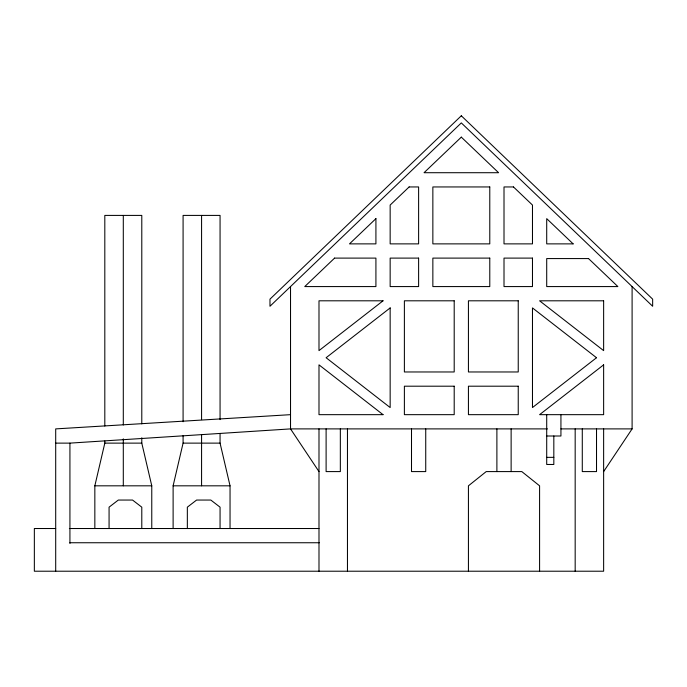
<?xml version="1.0" encoding="UTF-8"?>
<svg xmlns="http://www.w3.org/2000/svg" width="687" height="687" viewBox="0 0 687 687"><rect width="100%" height="100%" fill="white"/><g stroke="black" fill="none" stroke-linecap="round" stroke-linejoin="round"><path stroke-width="1.03" d="M94.84 528.518L94.84 485.821L104.81 443.124L104.81 440.985M173.115 528.518L173.115 485.821L183.085 443.124L183.085 435.644M603.633 471.591L632.1 428.894L632.1 286.573M55.699 443.124L69.928 443.124L290.532 428.894L547.419 428.894M290.532 414.665L55.699 428.894L55.699 571.215M560.936 428.894L632.1 428.894M546.706 436.005L560.936 436.005L560.936 414.665M104.81 443.124L141.788 443.124L151.767 485.821L151.767 528.518M183.085 443.124L220.063 443.124L230.042 485.821L230.042 528.518M546.706 457.353L553.825 457.353M94.84 485.821L151.767 485.821M173.115 485.821L230.042 485.821M55.699 528.518L34.35 528.518L34.35 571.215L603.633 571.215L603.633 428.894M69.37 528.518L318.991 528.518M69.928 542.747L319.309 542.747M318.991 471.591L290.532 428.894L290.532 286.573M596.522 428.894L596.522 471.591L582.284 471.591L582.284 428.894M575.174 428.894L575.174 571.215M553.825 436.005L553.825 464.472L546.706 464.472L546.706 414.665M539.587 571.215L539.587 485.821L521.802 471.591L486.216 471.591L468.431 485.821L468.431 571.215M511.128 428.894L511.128 471.591M496.89 428.894L496.89 471.591M425.734 428.894L425.734 471.591L411.504 471.591L411.504 428.894M347.459 428.894L347.459 571.215M340.34 428.894L340.34 471.591L326.11 471.591L326.11 428.894M318.991 428.894L318.991 571.215M220.063 419.602L220.063 215.409L183.085 215.409L183.085 421.741M220.063 433.506L220.063 443.124M220.063 528.518L220.063 507.169L210.823 500.05L196.594 500.05L187.345 507.169L187.345 528.518M201.574 215.409L201.574 419.602M201.574 434.57L201.574 485.821M141.788 423.879L141.788 215.409L104.81 215.409L104.81 426.017M141.788 437.782L141.788 443.124M141.788 528.518L141.788 507.169L132.548 500.05L118.31 500.05L109.07 507.169L109.07 528.518M123.299 215.409L123.299 424.952M123.299 438.847L123.299 485.821M69.928 443.124L69.928 543.46M461.312 115.785L269.974 299.154L269.974 306.265L461.312 122.904L652.65 306.265L652.65 299.154L461.312 115.785M334.578 258.106L304.762 286.573L375.918 286.573L375.918 258.106L334.578 258.106M375.918 218.646L349.494 243.876L375.918 243.876L375.918 218.646M409.126 186.95L390.156 205.061L390.156 243.876L418.615 243.876L418.615 186.95L409.126 186.95M461.312 137.134L424.042 172.712L498.59 172.712L461.312 137.134M383.037 300.803L318.991 350.619L318.991 300.803L383.037 300.803M390.156 307.922L326.11 357.729L390.156 407.546L390.156 307.922M596.522 357.729L532.477 407.546L532.477 307.922L596.522 357.729M603.633 364.849L539.587 414.665L603.633 414.665L603.633 364.849M489.779 186.95L432.853 186.95L432.853 243.876L489.779 243.876L489.779 186.95M513.498 186.95L504.009 186.95L504.009 243.876L532.477 243.876L532.477 205.061L513.498 186.95M573.138 243.876L546.706 243.876L546.706 218.646L573.138 243.876M418.615 258.106L390.156 258.106L390.156 286.573L418.615 286.573L418.615 258.106M489.779 258.106L432.853 258.106L432.853 286.573L489.779 286.573L489.779 258.106M532.477 258.106L504.009 258.106L504.009 286.573L532.477 286.573L532.477 258.106M588.527 258.57L546.706 258.57L546.706 286.573L617.871 286.573L588.527 258.57M454.201 300.803L404.385 300.803L404.385 371.968L454.201 371.968L454.201 300.803M518.238 300.803L468.431 300.803L468.431 371.968L518.238 371.968L518.238 300.803M603.633 300.803L539.587 300.803L603.633 350.619L603.633 300.803M454.201 386.197L404.385 386.197L404.385 414.665L454.201 414.665L454.201 386.197M518.238 386.197L468.431 386.197L468.431 414.665L518.238 414.665L518.238 386.197M383.037 414.665L318.991 414.665L318.991 364.849L383.037 414.665"/></g></svg>
